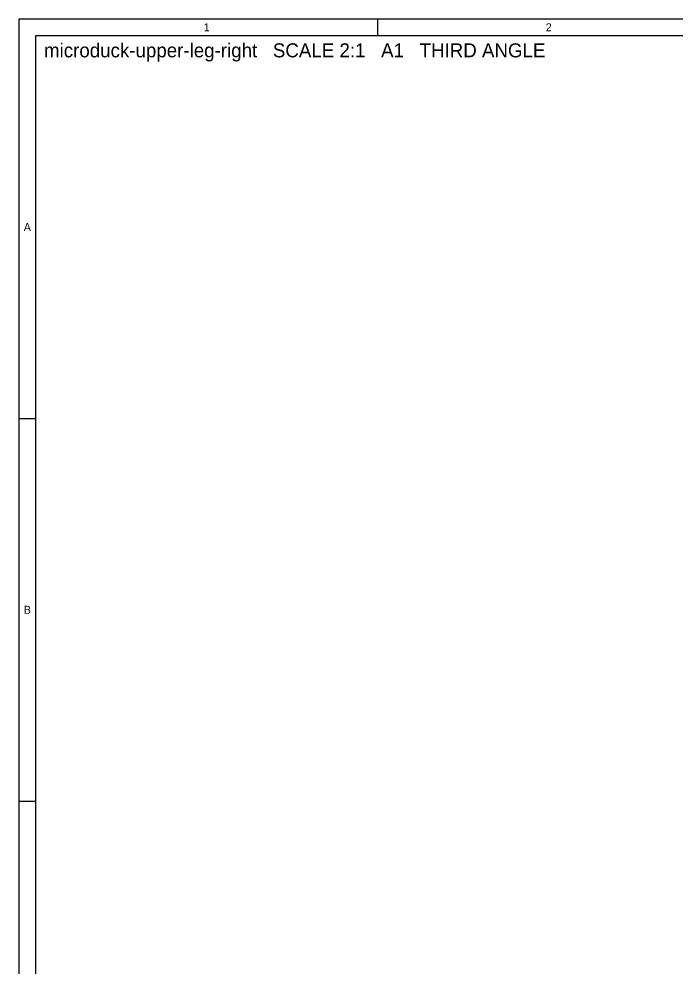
# Model space of a CAD drawing. Header units: millimetres. Extents: x 5 to 853, y 5 to 589.
# Drawn here: x 5 to 202.4, y 304.1 to 589 of the extents above; entities that cross this region are included whole.
import ezdxf
from ezdxf.enums import TextEntityAlignment as Align

# ---------------------------------------------------------------- set-up
doc = ezdxf.new("R2010")
doc.units = ezdxf.units.MM
for name, color, linetype in [('FRAME', 7, 'CONTINUOUS'), ('TEXT', 3, 'CONTINUOUS'), ('TITLE', 7, 'CONTINUOUS')]:
    doc.layers.add(name, color=color, linetype=linetype)

msp = doc.modelspace()

# ---------------------------------------------------------------- linework, layer by layer
at = {"layer": 'FRAME'}
for p, q in [((831, 584), (10, 584)), ((10, 584), (10, 10))]:
    msp.add_line(p, q, dxfattribs=at)
at = {"layer": 'TITLE'}
for p, q in [((836, 589), (5, 589)), ((5, 589), (5, 5)), ((112.625, 584), (112.625, 589)), ((5, 469.2), (10, 469.2)), ((5, 354.4), (10, 354.4))]:
    msp.add_line(p, q, dxfattribs=at)

# ---------------------------------------------------------------- texts
at = {"layer": 'TEXT'}
msp.add_text('microduck-upper-leg-right   SCALE 2:1   A1   THIRD ANGLE', height=4.2, dxfattribs=at).set_placement((12.5, 577.5))
at = {"layer": 'TITLE'}
for s, p in [('1', (61.3125, 586.5)), ('2', (163.9375, 586.5)), ('A', (7.5, 526.6)), ('B', (7.5, 411.8))]:
    msp.add_text(s, height=2.4, dxfattribs=at).set_placement(p, align=Align.MIDDLE_CENTER)

doc.saveas('drawing.dxf')
